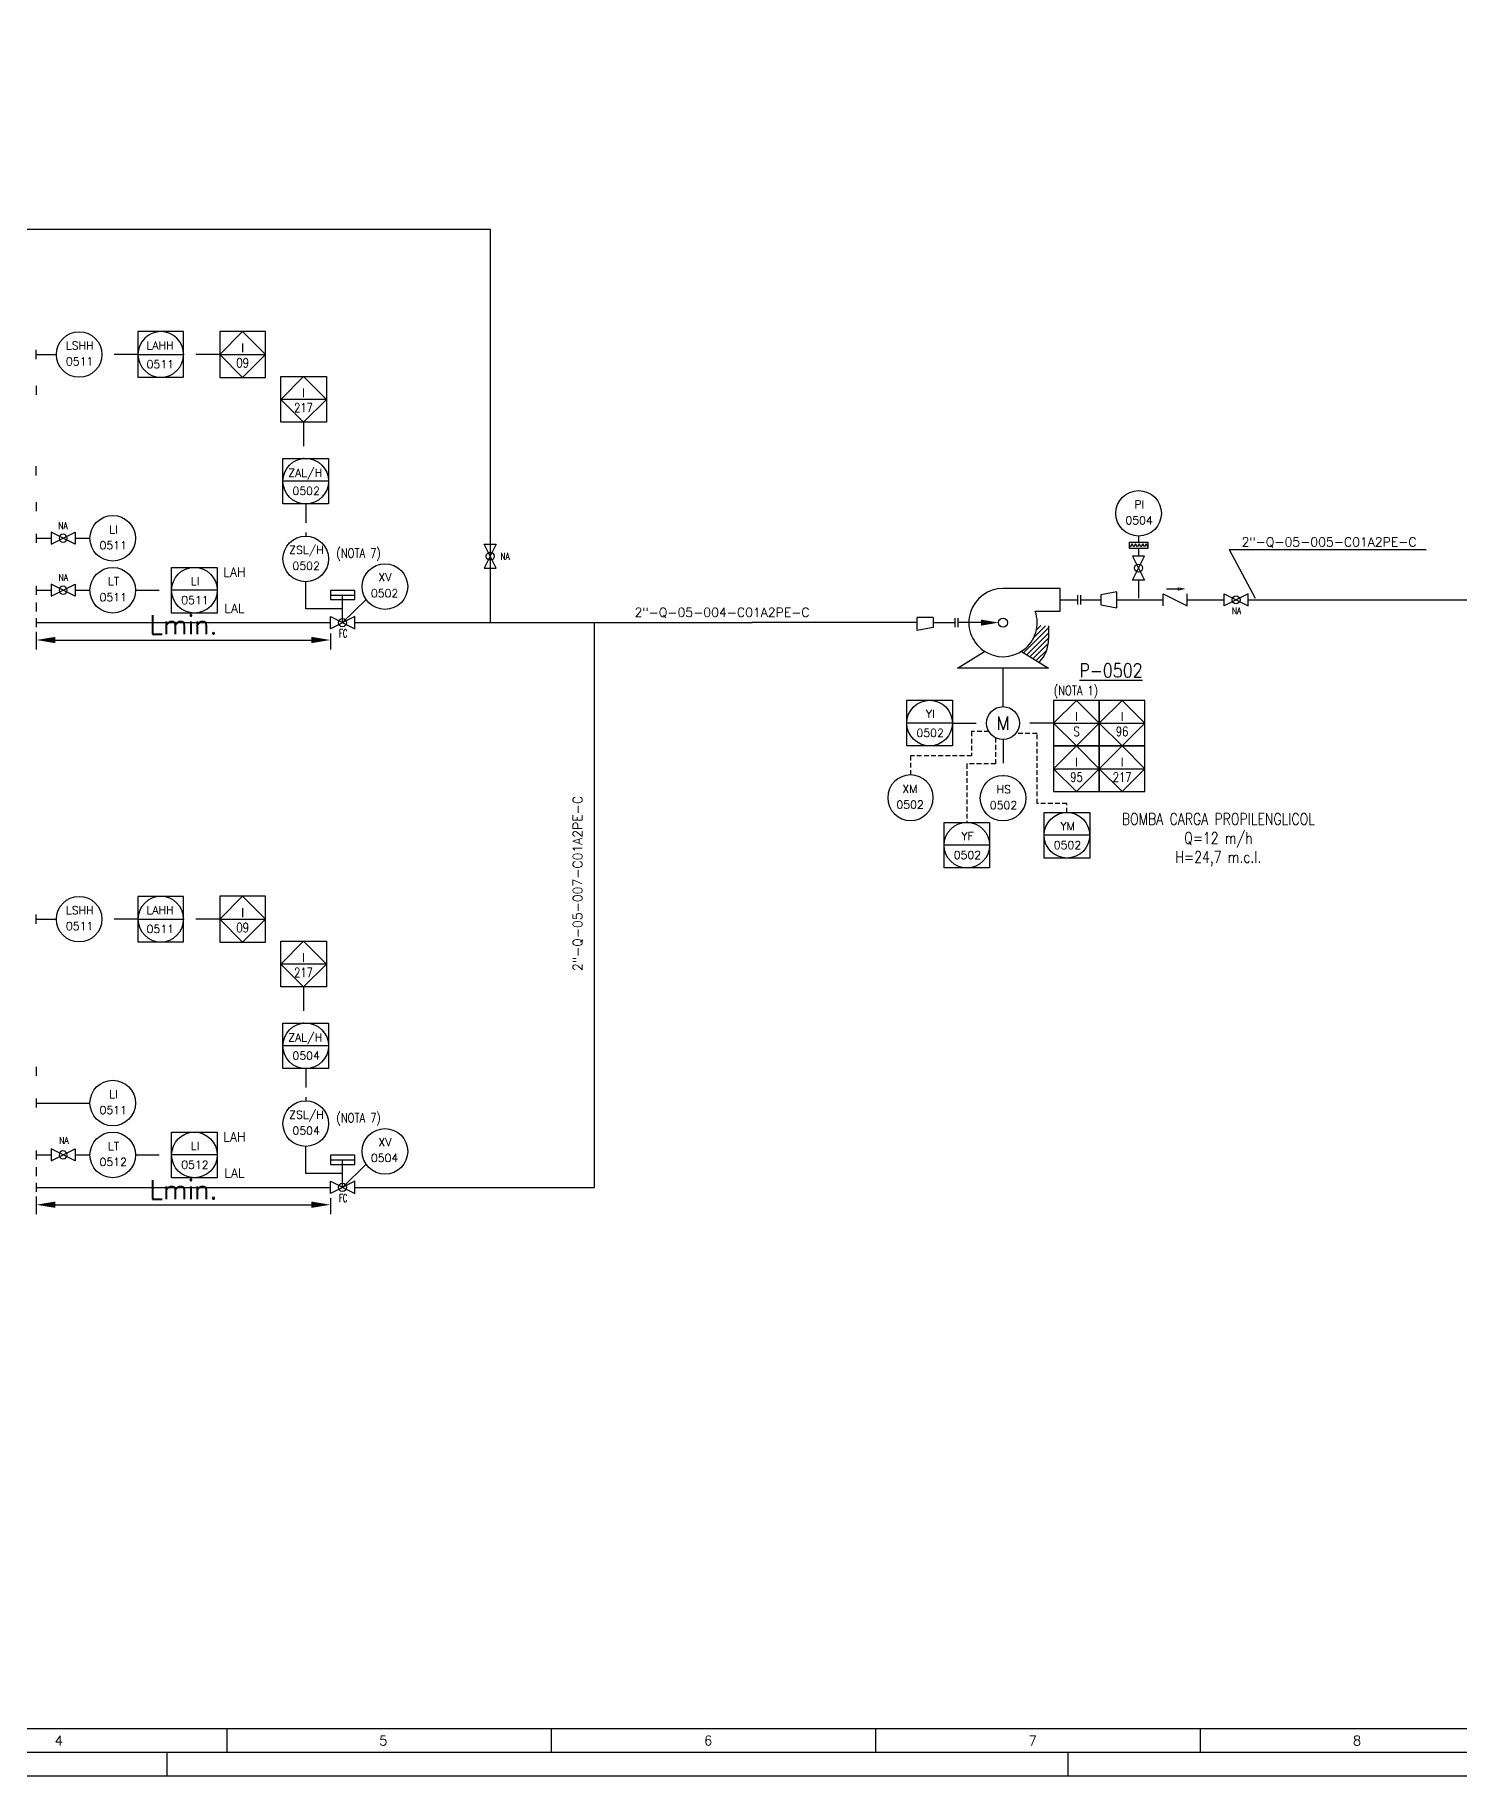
# Model space of a CAD drawing. Header units: millimetres. Extents: x 559 to 3993, y 623 to 920.
# Drawn here: x 2738.8 to 2888.8, y 622.9 to 806.3 of the extents above; entities that cross this region are included whole.
import ezdxf
from ezdxf.enums import TextEntityAlignment as Align

# ---------------------------------------------------------------- set-up
doc = ezdxf.new("R2010")
doc.units = ezdxf.units.MM
doc.linetypes.add('TRAZOS', pattern=[0.75, 0.5, -0.25])
for name, color, linetype in [('CAJETIN', 1, 'Continuous'), ('COTAS', 4, 'Continuous'), ('EQUIPOS', 5, 'Continuous'), ('FORMATO', 7, 'Continuous'), ('INSTRUMENTOS', 1, 'Continuous'), ('TEX', 7, 'Continuous'), ('TEXTO-INSTRUMENTACION', 7, 'Continuous'), ('TEXTO-VALVULAS Y ACCESORIOS', 7, 'Continuous'), ('TUBERIA', 5, 'Continuous'), ('TUBERÍA2', 1, 'TRAZOS'), ('VALVULAS Y ACCESORIOS', 1, 'Continuous')]:
    doc.layers.add(name, color=color, linetype=linetype)
doc.styles.add('PY', font='ROMANS.shx')
doc.styles.add('PY1', font='ROMANS.shx', dxfattribs={"width": 0.8})
doc.styles.add('PY3', font='ROMANS.shx', dxfattribs={"width": 0.6})
doc.styles.add('TXT', font='txt')
doc.linetypes.add('SEÑAL_MECANICA2', pattern='A,4.411183,["o",PY,S=4.130212,R=360,X=0,Y=-1.374288],0.588817,-0.374158,["",PY,S=2,R=360,X=0,Y=-0.688262],-2.183682', length=7.55784)
doc.dimstyles.new('1-5', dxfattribs={"dimtxt": 2, "dimasz": 2, "dimexe": 1, "dimexo": 0.5, "dimgap": 0.6, "dimtad": 1, "dimdec": 0, "dimlfac": 5, "dimzin": 0, "dimdsep": 46, "dimtxsty": 'PY', "dimcen": 0.7, "dimclrd": 4, "dimclre": 4, "dimclrt": 7, "dimazin": 0, "dimtfac": 1, "dimtdec": 0, "dimtofl": 0, "dimtmove": 0, "dimatfit": 3, "dimfxl": 1, "dimtolj": 1, "dimtzin": 0, "dimarcsym": 0})

# ---------------------------------------------------------------- blocks, each defined once
blk = doc.blocks.new('SEÑAL CIR')
at = {"color": 1}
blk.add_circle((0, 5.7), 5.7, dxfattribs=at)
at = {"layer": 'INSTRUMENTOS', "linetype": 'Continuous', "style": 'PY', "flags": 4}
for p in [(0.18, 6.94), (0.13, 2.95)]:
    blk.add_attdef('---', text='', height=2, dxfattribs=at).set_placement(p, align=Align.CENTER)
blk = doc.blocks.new('SEÑAL CIRCU MARCO')
at = {"color": 1, "linetype": 'Continuous', "ltscale": 0.5}
blk.add_line((5.7, 5.7), (-5.7, 5.7), dxfattribs=at)
at = {"color": 1, "flags": 128}
blk.add_lwpolyline([(5.7, 0), (-5.7, 0), (-5.7, 11.4), (5.7, 11.4)], close=True, dxfattribs=at)
at = {"color": 1}
blk.add_circle((0, 5.7), 5.7, dxfattribs=at)
at = {"style": 'PY'}
for tag, p in [('XXX', (0.18, 7.98)), ('YYY', (0.13, 3.24))]:
    blk.add_attdef(tag, text='', height=2, dxfattribs=at).set_placement(p, align=Align.MIDDLE)
blk = doc.blocks.new('SECUENCIA PROGRAMADA EN SISTEMA DE CONTROL PLC')
at = {"layer": 'INSTRUMENTOS'}
blk.add_line((-5, 5), (5, 5), dxfattribs=at)
at = {"layer": 'INSTRUMENTOS', "flags": 128}
for points in [[(0, 0), (-5, 5), (0, 10), (5, 5)], [(-5, 0), (5, 0), (5, 10), (-5, 10)]]:
    blk.add_lwpolyline(points, close=True, dxfattribs=at)
at = {"layer": 'TEXTO-INSTRUMENTACION', "linetype": 'Continuous', "style": 'PY1', "width": 0.8}
for tag, p in [('XXX', (0.01, 6.43)), ('YYY', (0.01, 3.17))]:
    blk.add_attdef(tag, text='', height=2, dxfattribs=at).set_placement(p, align=Align.MIDDLE_CENTER)
blk = doc.blocks.new('VALV GLOB-V')
at = {"layer": 'INSTRUMENTOS', "color": 1, "flags": 128}
blk.add_lwpolyline([(5.7, -1.43), (5.7, 1.43), (0, -1.43), (0, 1.43)], close=True, dxfattribs=at)
at = {"layer": 'INSTRUMENTOS', "color": 1}
blk.add_circle((2.85, 0), 0.95, dxfattribs=at)
at = {"layer": 'INSTRUMENTOS', "color": 7, "linetype": 'SEÑAL_MECANICA2', "style": 'PY'}
blk.add_attdef('REF.', text='', height=2, dxfattribs=at).set_placement((3, -3.37), align=Align.MIDDLE)
blk = doc.blocks.new('REDUCCION')
at = {"color": 1}
for p, q in [((0, 2), (0, -2)), ((4, 1.25), (0, 2)), ((4, -1.25), (4, 1.25)), ((0, -2), (4, -1.25))]:
    blk.add_line(p, q, dxfattribs=at)
at = {"style": 'PY1', "width": 0.8}
blk.add_attdef('.', text='', height=2, dxfattribs=at).set_placement((2, -3.65), align=Align.MIDDLE)
blk = doc.blocks.new('FLECHA')
at = {"color": 1}
blk.add_solid([(-0.88, -5), (0.87, -5), (0, 0)], dxfattribs=at)
blk = doc.blocks.new('DIAFRAGMA')
at = {"layer": 'INSTRUMENTOS', "color": 1, "ltscale": 0.1, "flags": 128}
blk.add_lwpolyline([(0, -2.25), (0, 2.25), (1.5, 2.25), (1.5, -2.25)], close=True, dxfattribs=at)
blk.add_lwpolyline([(0.46, -2.25), (1.12, -1.86), (0.38, -1.43), (1.12, -1), (0.38, -0.56), (1.12, -0.13), (0.38, 0.3), (1.12, 0.73), (0.38, 1.17), (1.12, 1.6), (0.38, 2.03), (0.75, 2.25)], dxfattribs=at)
blk = doc.blocks.new('*D17')
at = {"layer": 'COTAS', "color": 4, "lineweight": -2, "transparency": 16777216}
for p, q in [((2738.96, 743.39), (2738.96, 741.54)), ((2769.94, 743.23), (2769.94, 741.54)), ((2740.96, 742.54), (2767.94, 742.54))]:
    blk.add_line(p, q, dxfattribs=at)
at = {"layer": 'COTAS', "color": 4, "transparency": 16777216}
for points in [[(2740.96, 742.87), (2740.96, 742.21), (2738.96, 742.54)], [(2767.94, 742.87), (2767.94, 742.21), (2769.94, 742.54)]]:
    blk.add_solid(points, dxfattribs=at)
at = {"layer": 'Defpoints', "color": 0, "transparency": 16777216}
for p in [(2738.96, 743.89), (2769.94, 743.73), (2769.94, 742.54)]:
    blk.add_point(p, dxfattribs=at)
at = {"layer": 'COTAS', "color": 7, "transparency": 16777216, "insert": (2754.45, 744.14), "char_height": 2, "attachment_point": 5, "style": 'PY'}
blk.add_mtext('\\A1;Lmin.', dxfattribs=at)
blk = doc.blocks.new('VALVULA RETENCION')
at = {"layer": 'VALVULAS Y ACCESORIOS'}
blk.add_line((0.79, 2.4), (3.43, 2.4), dxfattribs=at)
at = {"layer": 'VALVULAS Y ACCESORIOS', "flags": 128}
blk.add_lwpolyline([(0, -1.33), (0, 1.33), (5.33, -1.33), (5.33, 1.33)], dxfattribs=at)
blk.add_lwpolyline([(4.65, 2.4), (3.43, 2.14), (3.43, 2.66)], close=True, dxfattribs=at)
at = {"layer": 'TEXTO-VALVULAS Y ACCESORIOS', "linetype": 'SEÑAL_MECANICA2', "style": 'PY1', "width": 0.8}
blk.add_attdef('REF.', text='', height=2, dxfattribs=at).set_placement((2.94, -3.07), align=Align.MIDDLE)
blk = doc.blocks.new('reduccion1')
at = {"color": 1}
for p, q in [((-3.5084, -1.7542), (-3.5084, 1.096375)), ((0, 1.096375), (-3.5084, 1.096375)), ((0, 1.096375), (0, -1.096375)), ((0, -1.096375), (-3.5084, -1.7542))]:
    blk.add_line(p, q, dxfattribs=at)
blk = doc.blocks.new('*D23')
at = {"layer": 'COTAS', "color": 4, "lineweight": -2, "transparency": 16777216}
for p, q in [((2738.96, 683.92), (2738.96, 682.07)), ((2740.96, 683.07), (2767.94, 683.07)), ((2769.94, 683.76), (2769.94, 682.07))]:
    blk.add_line(p, q, dxfattribs=at)
at = {"layer": 'COTAS', "color": 4, "transparency": 16777216}
for points in [[(2740.96, 683.4), (2740.96, 682.74), (2738.96, 683.07)], [(2767.94, 683.4), (2767.94, 682.74), (2769.94, 683.07)]]:
    blk.add_solid(points, dxfattribs=at)
at = {"layer": 'Defpoints', "color": 0, "transparency": 16777216}
for p in [(2738.96, 684.42), (2769.94, 684.26), (2769.94, 683.07)]:
    blk.add_point(p, dxfattribs=at)
at = {"layer": 'COTAS', "color": 7, "transparency": 16777216, "insert": (2754.45, 684.67), "char_height": 2, "attachment_point": 5, "style": 'PY'}
blk.add_mtext('\\A1;Lmin.', dxfattribs=at)
blk = doc.blocks.new('MARCO-A1')
at = {"layer": 'FORMATO', "color": 5}
for p, q in [((283.67, 10), (283.67, 5)), ((352.08, 10), (352.08, 5)), ((420.5, 10), (420.5, 5)), ((488.92, 10), (488.92, 5))]:
    blk.add_line(p, q, dxfattribs=at)
at = {"layer": 'FORMATO', "color": 1, "linetype": 'Continuous'}
for p, q in [((271, 5), (271, 0)), ((461, 5), (461, 0))]:
    blk.add_line(p, q, dxfattribs=at)
at = {"layer": 'FORMATO', "color": 1}
blk.add_lwpolyline([(0, 594), (841, 594), (841, 0), (0, 0)], close=True, dxfattribs=at)
at = {"layer": 'FORMATO', "color": 5}
blk.add_lwpolyline([(5, 589), (836, 589), (836, 5), (5, 5)], close=True, dxfattribs=at)
at = {"layer": 'FORMATO', "color": 8, "linetype": 'Continuous'}
blk.add_lwpolyline([(10, 584), (831, 584), (831, 10), (10, 10)], close=True, dxfattribs=at)
at = {"layer": 'FORMATO', "color": 1, "style": 'PY'}
for s, p in [('4', (247.4, 6.5)), ('5', (315.82, 6.5)), ('6', (384.34, 6.5)), ('7', (452.75, 6.5)), ('8', (521.17, 6.5))]:
    blk.add_text(s, height=2, dxfattribs=at).set_placement(p)

msp = doc.modelspace()

# ---------------------------------------------------------------- hatches: boundary and pattern name
at = {"layer": 'EQUIPOS'}
h = msp.add_hatch(dxfattribs=at)
h.set_pattern_fill('ANSI31', color=4, scale=0.12, style=0)
h.set_pattern_definition([(45, (2338.56604, 1246.02344), (-0.26940768, 0.26940768), [])])
h.paths.add_polyline_path([(2845.56, 742.62), (2845.56, 744.02), (2844.36, 744.11, -0.236498), (2842.71, 741.34), (2844.58, 740.18, 0.193128)])

# ---------------------------------------------------------------- linework, layer by layer
at = {"color": 1}
for p, q in [((2738.96, 772.61), (2741.07, 772.61)), ((2738.96, 753.25), (2740.52, 753.25)), ((2743.05, 753.25), (2744.61, 753.25)), ((2855.05, 753.48), (2855.05, 752.83)), ((2855.05, 752.18), (2855.05, 751.37)), ((2767.33, 745.82), (2767.33, 748.68)), ((2855.05, 748.85), (2855.05, 746.96)), ((2738.96, 747.78), (2740.52, 747.78)), ((2743.05, 747.78), (2744.61, 747.78)), ((2771.21, 744.37), (2773.7, 746.81)), ((2771.21, 745.82), (2767.33, 745.82)), ((2840.77, 735.51), (2840.77, 739.57)), ((2738.96, 713.14), (2741.07, 713.14)), ((2738.96, 693.78), (2740.52, 693.78)), ((2740.52, 693.78), (2744.61, 693.78)), ((2738.96, 688.31), (2740.52, 688.31)), ((2743.05, 688.31), (2744.61, 688.31)), ((2767.33, 686.35), (2767.33, 689.21)), ((2771.21, 686.35), (2767.33, 686.35)), ((2771.21, 684.9), (2773.7, 687.34))]:
    msp.add_line(p, q, dxfattribs=at)
for q in [(2885.33, 752.07), (2867.34, 746.96)]:
    msp.add_line((2864.59, 752.07), q)
msp.add_circle((2840.77, 733.79), 1.73, dxfattribs=at)
at = {"layer": 'CAJETIN', "color": 1, "linetype": 'TRAZOS', "ltscale": 5}
for p, q in [((2749.67, 772.61), (2745.87, 772.61)), ((2758.27, 772.61), (2754.47, 772.61)), ((2767.11, 765.47), (2767.11, 761.66)), ((2749.41, 747.78), (2753.21, 747.78)), ((2749.67, 713.14), (2745.87, 713.14)), ((2758.27, 713.14), (2754.47, 713.14)), ((2767.11, 706), (2767.11, 702.19)), ((2749.41, 688.31), (2753.21, 688.31))]:
    msp.add_line(p, q, dxfattribs=at)
at = {"layer": 'CAJETIN', "color": 1, "linetype": 'TRAZOS', "ltscale": 4}
for p, q in [((2767.33, 756.87), (2767.33, 753.48)), ((2767.33, 697.4), (2767.33, 694.01))]:
    msp.add_line(p, q, dxfattribs=at)
at = {"layer": 'EQUIPOS', "linetype": 'Continuous'}
for p, q in [((2846.77, 746.77), (2848.64, 746.77)), ((2838.88, 744.37), (2836.04, 744.37))]:
    msp.add_line(p, q, dxfattribs=at)
at = {"layer": 'EQUIPOS'}
for p, q in [((2738.96, 744.37), (2769.93, 744.37)), ((2772.49, 744.37), (2814.34, 744.37)), ((2772.49, 744.37), (2814.34, 744.37)), ((2738.96, 684.9), (2769.93, 684.9))]:
    msp.add_line(p, q, dxfattribs=at)
at = {"layer": 'EQUIPOS', "color": 4}
msp.add_line((2845.56, 744.02), (2845.56, 742.62), dxfattribs=at)
at = {"layer": 'EQUIPOS'}
for points in [[(2734.52, 775.75), (2734.52, 785.8), (2786.76, 785.8), (2786.76, 744.37)], [(2772.49, 684.9), (2797.75, 684.9), (2797.75, 744.37)]]:
    msp.add_lwpolyline(points, dxfattribs=at)
at = {"layer": 'EQUIPOS', "color": 5, "linetype": 'Continuous'}
msp.add_lwpolyline([(2846.77, 747.97), (2840.77, 747.97, 3.146264), (2844.16, 745.57), (2846.77, 745.57)], format="xyb", close=True, dxfattribs=at)
msp.add_lwpolyline([(2842.71, 741.34), (2845.57, 739.57), (2835.97, 739.57), (2838.82, 741.34)], dxfattribs=at)
msp.add_circle((2840.77, 744.37), 0.48, dxfattribs=at)
at = {"layer": 'EQUIPOS', "color": 4}
msp.add_arc((2842.03, 742.62), 3.53, 316.2767, 0, dxfattribs=at)
at = {"layer": 'TUBERIA', "color": 5, "linetype": 'Continuous'}
for p, q in [((2848.96, 746.77), (2851.07, 746.77)), ((2852.76, 746.77), (2857.62, 746.77)), ((2860.18, 746.77), (2864.05, 746.77)), ((2866.58, 746.77), (2897.08, 746.77)), ((2826.63, 744.37), (2814.34, 744.37)), ((2831.73, 744.37), (2826.63, 744.37)), ((2833.41, 744.37), (2835.72, 744.37))]:
    msp.add_line(p, q, dxfattribs=at)
at = {"layer": 'TUBERIA', "linetype": 'Continuous'}
msp.add_line((2836.24, 744.37), (2836.04, 744.37), dxfattribs=at)
at = {"layer": 'TUBERIA', "color": 1, "linetype": 'TRAZOS', "ltscale": 5}
for p, q in [((2835.44, 733.79), (2839.04, 733.79)), ((2846.1, 733.79), (2842.5, 733.79)), ((2840.77, 732.06), (2840.77, 728.28))]:
    msp.add_line(p, q, dxfattribs=at)
at = {"layer": 'TUBERÍA2'}
for points in [[(2839.28, 732.9), (2837.45, 732.9), (2837.45, 730.35), (2831.03, 730.35), (2831.03, 728.33)], [(2839.99, 732.24), (2839.99, 729.49), (2836.96, 729.49), (2836.96, 723.33)], [(2847.5, 724.38), (2847.5, 725.33), (2844.36, 725.33), (2844.36, 732.68), (2842.09, 732.68)]]:
    msp.add_lwpolyline(points, dxfattribs=at)
at = {"layer": 'VALVULAS Y ACCESORIOS', "ltscale": 0.1}
for p, q in [((2738.96, 772.13), (2738.96, 773.09)), ((2738.96, 769.31), (2738.96, 768.35)), ((2738.96, 759.88), (2738.96, 760.84)), ((2738.96, 757.06), (2738.96, 756.1)), ((2738.96, 753.73), (2738.96, 752.77)), ((2738.96, 748.26), (2738.96, 747.3)), ((2738.96, 746.5), (2738.96, 745.54)), ((2848.64, 746.29), (2848.64, 747.25)), ((2848.96, 746.29), (2848.96, 747.25)), ((2738.96, 744.85), (2738.96, 743.89)), ((2835.72, 743.89), (2835.72, 744.85)), ((2836.04, 743.89), (2836.04, 744.85)), ((2836.04, 743.89), (2836.04, 744.85)), ((2738.96, 712.66), (2738.96, 713.62)), ((2738.96, 697.59), (2738.96, 696.63)), ((2738.96, 694.26), (2738.96, 693.3)), ((2738.96, 688.79), (2738.96, 687.83)), ((2738.96, 687.03), (2738.96, 686.07)), ((2738.96, 685.38), (2738.96, 684.42))]:
    msp.add_line(p, q, dxfattribs=at)
at = {"layer": 'VALVULAS Y ACCESORIOS'}
for p, q in [((2769.93, 747.27), (2772.49, 747.27)), ((2771.21, 744.37), (2771.21, 747.27)), ((2769.93, 687.8), (2772.49, 687.8)), ((2771.21, 684.9), (2771.21, 687.8))]:
    msp.add_line(p, q, dxfattribs=at)
at = {"layer": 'VALVULAS Y ACCESORIOS', "flags": 128}
for points in [[(2769.93, 747.75), (2769.93, 746.79), (2772.49, 746.79), (2772.49, 747.75)], [(2769.93, 743.73), (2769.93, 745.01), (2772.49, 743.73), (2772.49, 745.01)], [(2769.93, 688.28), (2769.93, 687.32), (2772.49, 687.32), (2772.49, 688.28)], [(2769.93, 684.26), (2769.93, 685.54), (2772.49, 684.26), (2772.49, 685.54)]]:
    msp.add_lwpolyline(points, close=True, dxfattribs=at)

# ---------------------------------------------------------------- block references
at = {"xscale": 0.499409123998651, "yscale": 0.499409123998651, "zscale": 0.499409123998651}
msp.add_blockref('MARCO-A1', (2617.35, 622.89), dxfattribs=at)
at = {"linetype": 'Continuous'}
ref = msp.add_blockref('SEÑAL CIR', (2743.47, 770.21), dxfattribs=dict(at, xscale=0.4210079999999652, yscale=0.4210079999999652, zscale=0.4210079999999652))
ref.add_attrib('---', 'LSHH', dxfattribs={"layer": 'INSTRUMENTOS', "color": 7, "linetype": 'Continuous', "height": 0.842, "style": 'PY'}).set_placement((2743.54, 773.13), align=Align.CENTER)
ref.add_attrib('---', '0511', dxfattribs={"layer": 'INSTRUMENTOS', "color": 7, "linetype": 'Continuous', "height": 0.842, "style": 'PY'}).set_placement((2743.52, 771.46), align=Align.CENTER)
ref = msp.add_blockref('SEÑAL CIRCU MARCO', (2752.07, 770.21), dxfattribs=dict(xscale=-0.421338438523635, yscale=0.4213384385235259, zscale=0.4213384385235925))
ref.add_attrib('XXX', 'LAHH', dxfattribs={"height": 0.843, "style": 'PY'}).set_placement((2751.99, 773.57), align=Align.MIDDLE)
ref.add_attrib('YYY', '0511', dxfattribs={"height": 0.843, "style": 'PY'}).set_placement((2752.02, 771.58), align=Align.MIDDLE)
ref = msp.add_blockref('SECUENCIA PROGRAMADA EN SISTEMA DE CONTROL PLC', (2760.69, 770.2), dxfattribs=dict(xscale=0.4826744018982209, yscale=0.4826744018982209, zscale=0.4826744018982209))
ref.add_attrib('XXX', 'I', dxfattribs={"layer": 'TEXTO-INSTRUMENTACION', "linetype": 'Continuous', "height": 0.965, "style": 'TXT'}).set_placement((2760.69, 773.3), align=Align.MIDDLE_CENTER)
ref.add_attrib('YYY', '09', dxfattribs={"layer": 'TEXTO-INSTRUMENTACION', "linetype": 'Continuous', "height": 0.965, "style": 'PY1', "width": 0.8}).set_placement((2760.69, 771.73), align=Align.MIDDLE_CENTER)
ref = msp.add_blockref('SECUENCIA PROGRAMADA EN SISTEMA DE CONTROL PLC', (2767.11, 765.47), dxfattribs=dict(xscale=-0.4826744018981117, yscale=0.4826744018982209, zscale=0.482674401898227))
ref.add_attrib('XXX', 'I', dxfattribs={"layer": 'TEXTO-INSTRUMENTACION', "linetype": 'Continuous', "height": 0.965, "style": 'TXT'}).set_placement((2767.1, 768.57), align=Align.MIDDLE_CENTER)
ref.add_attrib('YYY', '217', dxfattribs={"layer": 'TEXTO-INSTRUMENTACION', "linetype": 'Continuous', "height": 0.965, "style": 'PY1', "width": 0.8}).set_placement((2767.1, 767), align=Align.MIDDLE_CENTER)
ref = msp.add_blockref('SEÑAL CIRCU MARCO', (2767.33, 756.87), dxfattribs=dict(xscale=0.4210079999999652, yscale=0.4210079999999652, zscale=0.4210079999999652))
ref.add_attrib('XXX', 'ZAL/H', dxfattribs={"height": 0.842, "style": 'PY'}).set_placement((2767.28, 760.1), align=Align.MIDDLE)
ref.add_attrib('YYY', '0502', dxfattribs={"height": 0.842, "style": 'PY'}).set_placement((2767.38, 758.24), align=Align.MIDDLE)
ref = msp.add_blockref('SEÑAL CIR', (2855.05, 753.48), dxfattribs=dict(at, xscale=0.4210079999999652, yscale=0.4210079999999652, zscale=0.4210079999999652))
ref.add_attrib('---', 'PI', dxfattribs={"layer": 'INSTRUMENTOS', "color": 7, "linetype": 'Continuous', "height": 0.842, "style": 'PY'}).set_placement((2855.12, 756.4), align=Align.CENTER)
ref.add_attrib('---', '0504', dxfattribs={"layer": 'INSTRUMENTOS', "color": 7, "linetype": 'Continuous', "height": 0.842, "style": 'PY'}).set_placement((2855.1, 754.72), align=Align.CENTER)
ref = msp.add_blockref('SEÑAL CIR', (2747.01, 750.85), dxfattribs=dict(at, xscale=0.4210079999999652, yscale=0.4210079999999652, zscale=0.4210079999999652))
ref.add_attrib('---', 'LI', dxfattribs={"layer": 'INSTRUMENTOS', "color": 7, "linetype": 'Continuous', "height": 0.842, "style": 'PY'}).set_placement((2747.09, 753.77), align=Align.CENTER)
ref.add_attrib('---', '0511', dxfattribs={"layer": 'INSTRUMENTOS', "color": 7, "linetype": 'Continuous', "height": 0.842, "style": 'PY'}).set_placement((2747.06, 752.09), align=Align.CENTER)
for p, xscale, yscale, zscale, rotation in [((2740.52, 753.25), -0.4431663157893854, 0.4431663157894946, 0.4431663157894525, 180), ((2786.76, 752.63), 0.4431663157893854, 0.4431663157893854, 0.4431663157893854, 270), ((2855.05, 748.85), 0.4431663157894946, 0.4431663157894946, 0.4431663157894946, 90), ((2740.52, 747.78), -0.4431663157893854, 0.4431663157894946, 0.4431663157894525, 180), ((2740.52, 688.31), -0.4431663157893854, 0.4431663157894946, 0.4431663157894525, 180)]:
    msp.add_blockref('VALV GLOB-V', p, dxfattribs=dict(at, xscale=xscale, yscale=yscale, zscale=zscale, rotation=rotation))
ref = msp.add_blockref('SEÑAL CIR', (2767.33, 748.68), dxfattribs=dict(at, xscale=0.4210079999999652, yscale=0.4210079999999652, zscale=0.4210079999999652))
ref.add_attrib('---', 'ZSL/H', dxfattribs={"layer": 'INSTRUMENTOS', "color": 7, "linetype": 'Continuous', "height": 0.842, "style": 'PY'}).set_placement((2767.41, 751.6), align=Align.CENTER)
ref.add_attrib('---', '0502', dxfattribs={"layer": 'INSTRUMENTOS', "color": 7, "linetype": 'Continuous', "height": 0.842, "style": 'PY'}).set_placement((2767.38, 749.92), align=Align.CENTER)
at = {"color": 1, "linetype": 'Continuous', "xscale": 0.4320000000000437, "yscale": 0.4320000000000437, "zscale": 0.4320000000000437, "rotation": 90}
msp.add_blockref('DIAFRAGMA', (2855.05, 752.18), dxfattribs=at)
at = {"linetype": 'Continuous'}
ref = msp.add_blockref('SEÑAL CIR', (2747.01, 745.38), dxfattribs=dict(at, xscale=0.4210079999999652, yscale=0.4210079999999652, zscale=0.4210079999999652))
ref.add_attrib('---', 'LT', dxfattribs={"layer": 'INSTRUMENTOS', "color": 7, "linetype": 'Continuous', "height": 0.842, "style": 'PY'}).set_placement((2747.09, 748.3), align=Align.CENTER)
ref.add_attrib('---', '0511', dxfattribs={"layer": 'INSTRUMENTOS', "color": 7, "linetype": 'Continuous', "height": 0.842, "style": 'PY'}).set_placement((2747.06, 746.62), align=Align.CENTER)
for p, xscale, yscale, zscale, values in [((2755.61, 745.38), 0.4213384385235259, 0.4213384385235259, 0.4213384385235259, {'XXX': 'LI', 'YYY': '0511'}), ((2833.04, 731.39), 0.4210079999999652, 0.4210079999999652, 0.4210079999999652, {'XXX': 'YI', 'YYY': '0502'}), ((2847.5, 719.58), 0.4210080000000198, 0.4210080000000198, 0.4210080000000198, {'XXX': 'YM', 'YYY': '0502'}), ((2836.96, 718.53), 0.4210080000000198, 0.4210080000000198, 0.4210080000000198, {'XXX': 'YF', 'YYY': '0502'}), ((2755.61, 685.91), 0.4213384385235259, 0.4213384385235259, 0.4213384385235259, {'XXX': 'LI', 'YYY': '0512'})]:
    msp.add_blockref('SEÑAL CIRCU MARCO', p, dxfattribs=dict(xscale=xscale, yscale=yscale, zscale=zscale)).add_auto_attribs(values)
ref = msp.add_blockref('SEÑAL CIR', (2775.68, 745.76), dxfattribs=dict(at, xscale=0.4210079999999652, yscale=0.4210079999999652, zscale=0.4210079999999652))
ref.add_attrib('---', 'XV', dxfattribs={"layer": 'INSTRUMENTOS', "color": 7, "linetype": 'Continuous', "height": 0.842, "style": 'PY'}).set_placement((2775.68, 748.72), align=Align.CENTER)
ref.add_attrib('---', '0502', dxfattribs={"layer": 'INSTRUMENTOS', "color": 7, "linetype": 'Continuous', "height": 0.842, "style": 'PY'}).set_placement((2775.64, 747.04), align=Align.CENTER)
for name, p, xscale, yscale, zscale in [('VALVULA RETENCION', (2857.62, 746.77), 0.48, 0.48, 0.48), ('VALV GLOB-V', (2864.05, 746.77), 0.4431663157893854, 0.4431663157893854, 0.4431663157893854)]:
    msp.add_blockref(name, p, dxfattribs=dict(at, xscale=xscale, yscale=yscale, zscale=zscale))
ref = msp.add_blockref('VALV GLOB-V', (2769.93, 744.37), dxfattribs=dict(at, xscale=0.4491230315786743, yscale=0.4491230315786743, zscale=0.4491230315786743))
ref.add_attrib('REF.', 'FC', dxfattribs={"layer": 'INSTRUMENTOS', "color": 7, "linetype": 'SEÑAL_MECANICA2', "height": 0.853, "style": 'PY3', "width": 0.6}).set_placement((2771.28, 743.24), align=Align.MIDDLE)
at = {"color": 4, "xscale": 0.48, "yscale": 0.48, "zscale": 0.48}
msp.add_blockref('reduccion1', (2833.41, 744.37), dxfattribs=at)
ref = msp.add_blockref('SECUENCIA PROGRAMADA EN SISTEMA DE CONTROL PLC', (2848.5, 731.38), dxfattribs=dict(xscale=0.4805230065300021, yscale=0.4805230065300021, zscale=0.4805230065300021))
ref.add_attrib('XXX', 'I', dxfattribs={"layer": 'TEXTO-INSTRUMENTACION', "linetype": 'Continuous', "height": 0.961, "style": 'TXT'}).set_placement((2848.51, 734.48), align=Align.MIDDLE_CENTER)
ref.add_attrib('YYY', 'S', dxfattribs={"layer": 'TEXTO-INSTRUMENTACION', "linetype": 'Continuous', "height": 0.961, "style": 'PY1', "width": 0.8}).set_placement((2848.51, 732.91), align=Align.MIDDLE_CENTER)
ref = msp.add_blockref('SECUENCIA PROGRAMADA EN SISTEMA DE CONTROL PLC', (2853.31, 731.38), dxfattribs=dict(xscale=0.4805230065300021, yscale=0.4805230065300021, zscale=0.4805230065300021))
ref.add_attrib('XXX', 'I', dxfattribs={"layer": 'TEXTO-INSTRUMENTACION', "linetype": 'Continuous', "height": 0.961, "style": 'TXT'}).set_placement((2853.31, 734.48), align=Align.MIDDLE_CENTER)
ref.add_attrib('YYY', '96', dxfattribs={"layer": 'TEXTO-INSTRUMENTACION', "linetype": 'Continuous', "height": 0.961, "style": 'PY1', "width": 0.8}).set_placement((2853.31, 732.91), align=Align.MIDDLE_CENTER)
ref = msp.add_blockref('SECUENCIA PROGRAMADA EN SISTEMA DE CONTROL PLC', (2848.5, 726.58), dxfattribs=dict(xscale=0.4805230065300021, yscale=0.4805230065300021, zscale=0.4805230065300021))
ref.add_attrib('XXX', 'I', dxfattribs={"layer": 'TEXTO-INSTRUMENTACION', "linetype": 'Continuous', "height": 0.961, "style": 'TXT'}).set_placement((2848.51, 729.67), align=Align.MIDDLE_CENTER)
ref.add_attrib('YYY', '95', dxfattribs={"layer": 'TEXTO-INSTRUMENTACION', "linetype": 'Continuous', "height": 0.961, "style": 'PY1', "width": 0.8}).set_placement((2848.51, 728.1), align=Align.MIDDLE_CENTER)
ref = msp.add_blockref('SECUENCIA PROGRAMADA EN SISTEMA DE CONTROL PLC', (2853.31, 726.58), dxfattribs=dict(xscale=0.4805230065300021, yscale=0.4805230065300021, zscale=0.4805230065300021))
ref.add_attrib('XXX', 'I', dxfattribs={"layer": 'TEXTO-INSTRUMENTACION', "linetype": 'Continuous', "height": 0.961, "style": 'TXT'}).set_placement((2853.31, 729.67), align=Align.MIDDLE_CENTER)
ref.add_attrib('YYY', '217', dxfattribs={"layer": 'TEXTO-INSTRUMENTACION', "linetype": 'Continuous', "height": 0.961, "style": 'PY1', "width": 0.8}).set_placement((2853.31, 728.1), align=Align.MIDDLE_CENTER)
at = {"linetype": 'Continuous'}
ref = msp.add_blockref('SEÑAL CIR', (2831.03, 723.53), dxfattribs=dict(at, xscale=-0.4210080000000198, yscale=0.4210080000000198, zscale=0.4210080000000198))
ref.add_attrib('---', 'XM', dxfattribs={"layer": 'INSTRUMENTOS', "color": 7, "linetype": 'Continuous', "height": 0.842, "style": 'PY'}).set_placement((2830.96, 726.45), align=Align.CENTER)
ref.add_attrib('---', '0502', dxfattribs={"layer": 'INSTRUMENTOS', "color": 7, "linetype": 'Continuous', "height": 0.842, "style": 'PY'}).set_placement((2830.98, 724.78), align=Align.CENTER)
ref = msp.add_blockref('SEÑAL CIR', (2840.77, 723.48), dxfattribs=dict(at, xscale=0.4210079999999652, yscale=0.4210079999999652, zscale=0.4210079999999652))
ref.add_attrib('---', 'HS', dxfattribs={"layer": 'INSTRUMENTOS', "color": 7, "linetype": 'Continuous', "height": 0.842, "style": 'PY'}).set_placement((2840.84, 726.4), align=Align.CENTER)
ref.add_attrib('---', '0502', dxfattribs={"layer": 'INSTRUMENTOS', "color": 7, "linetype": 'Continuous', "height": 0.842, "style": 'PY'}).set_placement((2840.82, 724.72), align=Align.CENTER)
ref = msp.add_blockref('SEÑAL CIR', (2743.47, 710.74), dxfattribs=dict(at, xscale=0.4210079999999652, yscale=0.4210079999999652, zscale=0.4210079999999652))
ref.add_attrib('---', 'LSHH', dxfattribs={"layer": 'INSTRUMENTOS', "color": 7, "linetype": 'Continuous', "height": 0.842, "style": 'PY'}).set_placement((2743.54, 713.66), align=Align.CENTER)
ref.add_attrib('---', '0511', dxfattribs={"layer": 'INSTRUMENTOS', "color": 7, "linetype": 'Continuous', "height": 0.842, "style": 'PY'}).set_placement((2743.52, 711.99), align=Align.CENTER)
ref = msp.add_blockref('SEÑAL CIRCU MARCO', (2752.07, 710.74), dxfattribs=dict(xscale=-0.421338438523635, yscale=0.4213384385235259, zscale=0.4213384385235925))
ref.add_attrib('XXX', 'LAHH', dxfattribs={"height": 0.843, "style": 'PY'}).set_placement((2751.99, 714.1), align=Align.MIDDLE)
ref.add_attrib('YYY', '0511', dxfattribs={"height": 0.843, "style": 'PY'}).set_placement((2752.02, 712.11), align=Align.MIDDLE)
ref = msp.add_blockref('SECUENCIA PROGRAMADA EN SISTEMA DE CONTROL PLC', (2760.69, 710.73), dxfattribs=dict(xscale=0.4826744018982209, yscale=0.4826744018982209, zscale=0.4826744018982209))
ref.add_attrib('XXX', 'I', dxfattribs={"layer": 'TEXTO-INSTRUMENTACION', "linetype": 'Continuous', "height": 0.965, "style": 'TXT'}).set_placement((2760.69, 713.83), align=Align.MIDDLE_CENTER)
ref.add_attrib('YYY', '09', dxfattribs={"layer": 'TEXTO-INSTRUMENTACION', "linetype": 'Continuous', "height": 0.965, "style": 'PY1', "width": 0.8}).set_placement((2760.69, 712.26), align=Align.MIDDLE_CENTER)
ref = msp.add_blockref('SECUENCIA PROGRAMADA EN SISTEMA DE CONTROL PLC', (2767.11, 706), dxfattribs=dict(xscale=-0.4826744018981117, yscale=0.4826744018982209, zscale=0.482674401898227))
ref.add_attrib('XXX', 'I', dxfattribs={"layer": 'TEXTO-INSTRUMENTACION', "linetype": 'Continuous', "height": 0.965, "style": 'TXT'}).set_placement((2767.1, 709.1), align=Align.MIDDLE_CENTER)
ref.add_attrib('YYY', '217', dxfattribs={"layer": 'TEXTO-INSTRUMENTACION', "linetype": 'Continuous', "height": 0.965, "style": 'PY1', "width": 0.8}).set_placement((2767.1, 707.53), align=Align.MIDDLE_CENTER)
ref = msp.add_blockref('SEÑAL CIRCU MARCO', (2767.33, 697.4), dxfattribs=dict(xscale=0.4210079999999652, yscale=0.4210079999999652, zscale=0.4210079999999652))
ref.add_attrib('XXX', 'ZAL/H', dxfattribs={"height": 0.842, "style": 'PY'}).set_placement((2767.28, 700.63), align=Align.MIDDLE)
ref.add_attrib('YYY', '0504', dxfattribs={"height": 0.842, "style": 'PY'}).set_placement((2767.38, 698.77), align=Align.MIDDLE)
ref = msp.add_blockref('SEÑAL CIR', (2747.01, 691.38), dxfattribs=dict(at, xscale=0.4210079999999652, yscale=0.4210079999999652, zscale=0.4210079999999652))
ref.add_attrib('---', 'LI', dxfattribs={"layer": 'INSTRUMENTOS', "color": 7, "linetype": 'Continuous', "height": 0.842, "style": 'PY'}).set_placement((2747.09, 694.3), align=Align.CENTER)
ref.add_attrib('---', '0511', dxfattribs={"layer": 'INSTRUMENTOS', "color": 7, "linetype": 'Continuous', "height": 0.842, "style": 'PY'}).set_placement((2747.06, 692.62), align=Align.CENTER)
ref = msp.add_blockref('SEÑAL CIR', (2767.33, 689.21), dxfattribs=dict(at, xscale=0.4210079999999652, yscale=0.4210079999999652, zscale=0.4210079999999652))
ref.add_attrib('---', 'ZSL/H', dxfattribs={"layer": 'INSTRUMENTOS', "color": 7, "linetype": 'Continuous', "height": 0.842, "style": 'PY'}).set_placement((2767.41, 692.13), align=Align.CENTER)
ref.add_attrib('---', '0504', dxfattribs={"layer": 'INSTRUMENTOS', "color": 7, "linetype": 'Continuous', "height": 0.842, "style": 'PY'}).set_placement((2767.38, 690.45), align=Align.CENTER)
ref = msp.add_blockref('SEÑAL CIR', (2747.01, 685.91), dxfattribs=dict(at, xscale=0.4210079999999652, yscale=0.4210079999999652, zscale=0.4210079999999652))
ref.add_attrib('---', 'LT', dxfattribs={"layer": 'INSTRUMENTOS', "color": 7, "linetype": 'Continuous', "height": 0.842, "style": 'PY'}).set_placement((2747.09, 688.83), align=Align.CENTER)
ref.add_attrib('---', '0512', dxfattribs={"layer": 'INSTRUMENTOS', "color": 7, "linetype": 'Continuous', "height": 0.842, "style": 'PY'}).set_placement((2747.06, 687.15), align=Align.CENTER)
ref = msp.add_blockref('SEÑAL CIR', (2775.68, 686.29), dxfattribs=dict(at, xscale=0.4210079999999652, yscale=0.4210079999999652, zscale=0.4210079999999652))
ref.add_attrib('---', 'XV', dxfattribs={"layer": 'INSTRUMENTOS', "color": 7, "linetype": 'Continuous', "height": 0.842, "style": 'PY'}).set_placement((2775.68, 689.25), align=Align.CENTER)
ref.add_attrib('---', '0504', dxfattribs={"layer": 'INSTRUMENTOS', "color": 7, "linetype": 'Continuous', "height": 0.842, "style": 'PY'}).set_placement((2775.64, 687.57), align=Align.CENTER)
ref = msp.add_blockref('VALV GLOB-V', (2769.93, 684.9), dxfattribs=dict(at, xscale=0.4491230315786743, yscale=0.4491230315786743, zscale=0.4491230315786743))
ref.add_attrib('REF.', 'FC', dxfattribs={"layer": 'INSTRUMENTOS', "color": 7, "linetype": 'SEÑAL_MECANICA2', "height": 0.853, "style": 'PY3', "width": 0.6}).set_placement((2771.28, 683.77), align=Align.MIDDLE)
at = {"layer": 'INSTRUMENTOS', "xscale": 0.3648000000001048, "yscale": 0.3648000000001048, "zscale": 0.3648000000001048, "rotation": 270}
msp.add_blockref('FLECHA', (2840.29, 744.37), dxfattribs=at)
at = {"layer": 'TUBERIA', "color": 5, "linetype": 'Continuous', "xscale": 0.4210079999999652, "yscale": 0.4210079999999652, "zscale": 0.4210079999999652, "rotation": 180}
msp.add_blockref('REDUCCION', (2852.76, 746.77), dxfattribs=at)

# ---------------------------------------------------------------- texts
at = {"color": 7, "style": 'PY'}
msp.add_text('M', height=1.4, dxfattribs=at).set_placement((2840.77, 733.79), align=Align.MIDDLE)
at = {"layer": 'CAJETIN', "color": 5, "linetype": 'Continuous', "insert": (2863.45, 727.09), "char_height": 1.68, "width": 31.8599, "attachment_point": 2, "style": 'PY1'}
msp.add_mtext('{\\L\\P\\H0.7143x;\\l\\C7;BOMBA CARGA PROPILENGLICOL\\PQ=12 m/h\\PH=24,7 m.c.l.}', dxfattribs=at)
at = {"layer": 'EQUIPOS', "color": 6, "linetype": 'Continuous', "style": 'PY', "width": 0.85}
msp.add_text('%%UP-0502', height=1.44, dxfattribs=at).set_placement((2852.14, 738.61), align=Align.CENTER)
at = {"layer": 'TEX', "color": 7, "attachment_point": 5, "style": 'PY1'}
for s, insert, char_height, width in [('NA', (2741.77, 754.58), 0.714, 10.2133), ('(NOTA 7)', (2772.9, 751.53), 0.96, 13.7297), ('NA', (2788.33, 751.35), 0.714, 10.2133), ('NA', (2741.81, 749.12), 0.714, 10.2133), ('NA', (2865.36, 745.61), 0.714, 10.2133), ('(NOTA 1)', (2848.45, 737.06), 0.96, 13.7297), ('(NOTA 7)', (2772.9, 692.06), 0.96, 13.7297), ('NA', (2741.87, 689.83), 0.714, 10.2133)]:
    msp.add_mtext(s, dxfattribs=dict(at, insert=insert, char_height=char_height, width=width))
at = {"layer": 'TEXTO-VALVULAS Y ACCESORIOS', "style": 'PY'}
for s, p in [('2"-Q-05-005-C01A2PE-C', (2875.11, 752.38)), ('2"-Q-05-004-C01A2PE-C', (2811.18, 744.97))]:
    msp.add_text(s, height=0.96, dxfattribs=at).set_placement(p, align=Align.CENTER)
msp.add_text('2"-Q-05-007-C01A2PE-C', height=0.96, rotation=90, dxfattribs=at).set_placement((2796.44, 716.9), align=Align.CENTER)
at = {"layer": 'TEXTO-VALVULAS Y ACCESORIOS', "color": 7, "linetype": 'Continuous', "style": 'PY', "flags": 4}
for tag, p in [('LAH', (2759.83, 749.21)), ('LAL', (2759.83, 745.39)), ('LAH', (2759.83, 689.74)), ('LAL', (2759.83, 685.92))]:
    msp.add_attdef(tag, text='---', height=0.96, dxfattribs=at).set_placement(p, align=Align.CENTER)

# ---------------------------------------------------------------- dimensions: what is measured, and where the dimension line sits
at = {"layer": 'COTAS', "color": 1}
for base, p1, p2, picture, middle in [((2769.94, 742.54), (2738.96, 743.89), (2769.94, 743.73), '*D17', (2754.45, 744.14)), ((2769.94, 683.07), (2738.96, 684.42), (2769.94, 684.26), '*D23', (2754.45, 684.67))]:
    dim = msp.add_linear_dim(base=base, p1=p1, p2=p2, text='Lmin.', dimstyle='1-5', dxfattribs=at)
    dim.commit()
    dim.dimension.update_dxf_attribs({"geometry": picture, "text_midpoint": middle})

doc.saveas('drawing.dxf')
